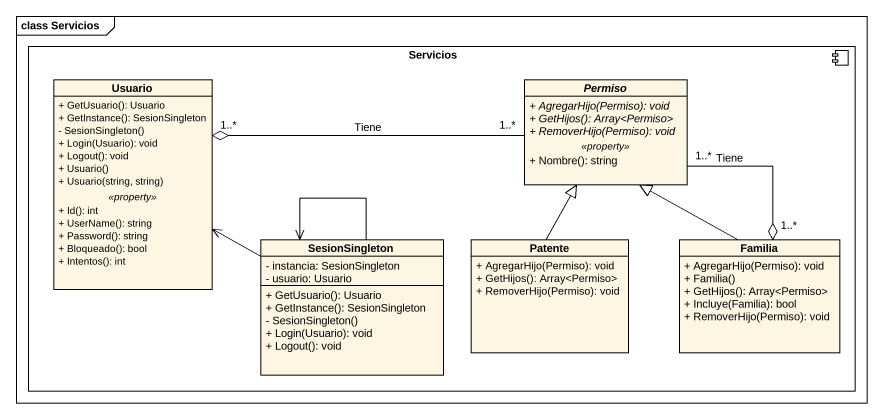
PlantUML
@startuml
mainframe class Servicios
hide circle
hide empty members
skinparam classAttributeIconSize 0
component Servicios {
  class Usuario {
    + GetUsuario(): Usuario
    + GetInstance(): SesionSingleton
    - SesionSingleton()
    + Login(Usuario): void
    + Logout(): void
    + Usuario()
    + Usuario(string, string)
    .. <<property>> ..
    + Id(): int
    + UserName(): string
    + Password(): string
    + Bloqueado(): bool
    + Intentos(): int
  }
  abstract class Permiso {
    {abstract} + AgregarHijo(Permiso): void
    {abstract} + GetHijos(): Array<Permiso>
    {abstract} + RemoverHijo(Permiso): void
    .. <<property>> ..
    + Nombre(): string
  }
  class SesionSingleton {
    - instancia: SesionSingleton
    - usuario: Usuario
    + GetUsuario(): Usuario
    + GetInstance(): SesionSingleton
    - SesionSingleton()
    + Login(Usuario): void
    + Logout(): void
  }
  class Patente {
    + AgregarHijo(Permiso): void
    + GetHijos(): Array<Permiso>
    + RemoverHijo(Permiso): void
  }
  class Familia {
    + AgregarHijo(Permiso): void
    + Familia()
    + GetHijos(): Array<Permiso>
    + Incluye(Familia): bool
    + RemoverHijo(Permiso): void
  }
}
Permiso "1..*" -left-o "1..*" Usuario : Tiene
Permiso "1..*" --o "1..*" Familia : Tiene
SesionSingleton -left-> Usuario
SesionSingleton --> SesionSingleton
Patente -up-|> Permiso
Familia -up-|> Permiso
@enduml
